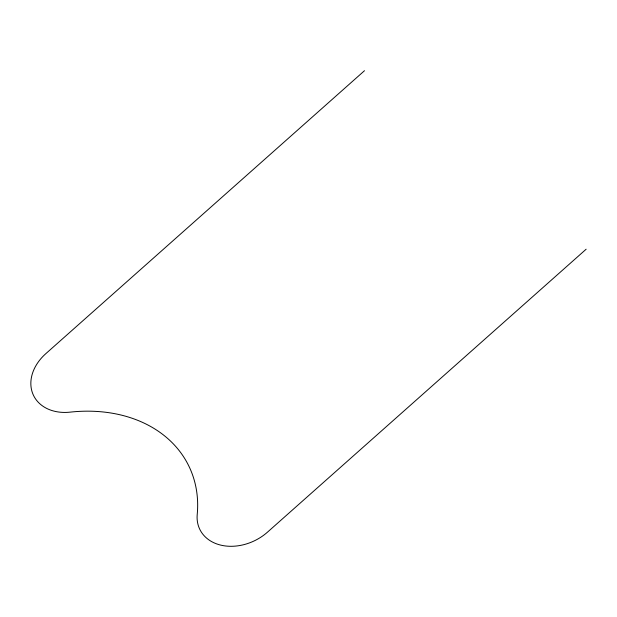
<?xml version="1.0" encoding="UTF-8"?>
<svg xmlns="http://www.w3.org/2000/svg" width="617" height="617" viewBox="0 0 617 617"><rect width="100%" height="100%" fill="white"/><g stroke="black" fill="none" stroke-linecap="round" stroke-linejoin="round"><path stroke-width="0.93" d="M364.493 70.708L45.851 353.634A44.524 34.259 -26.2 0 0 32.917 394.078A44.524 34.259 -26.2 0 0 70.161 412.133A144.378 111.083 -26.2 0 1 197.224 514.455A44.524 34.259 -26.2 0 0 220.369 545.027A44.524 34.259 -26.2 0 0 267.508 532.132L586.15 249.206"/></g></svg>
